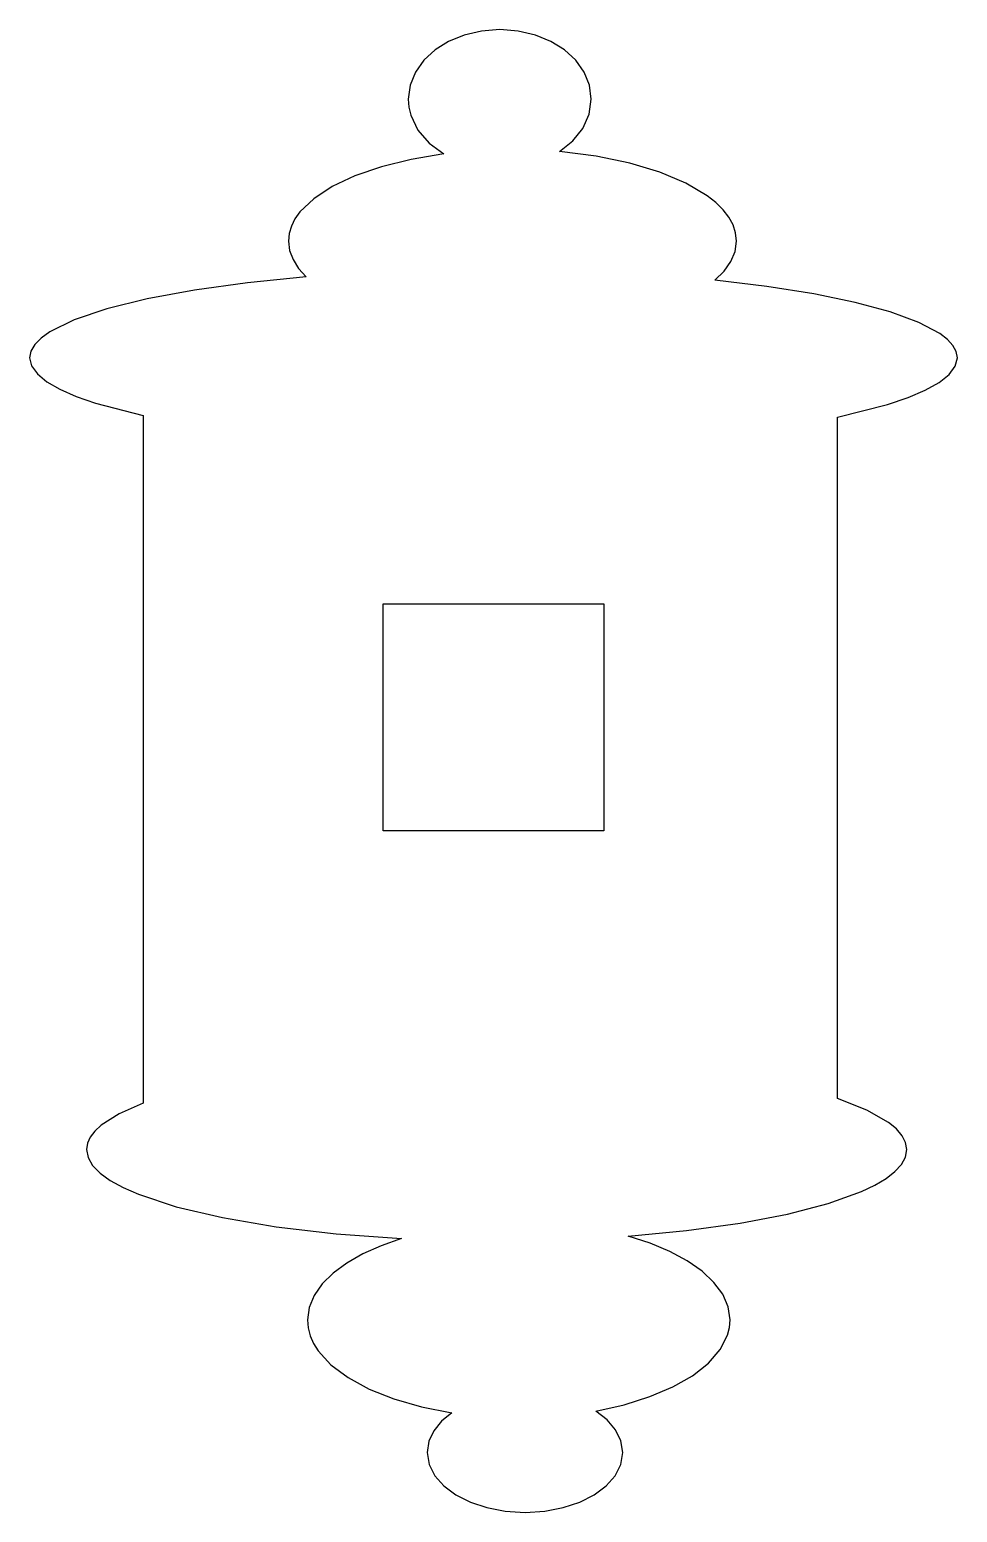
# Model space of a CAD drawing. Extents: x 37 to 156, y 66 to 256.
import ezdxf

# ---------------------------------------------------------------- set-up
doc = ezdxf.new("R2010")
doc.units = 0

msp = doc.modelspace()

# ---------------------------------------------------------------- linework, layer by layer
at = {"layer": 'Layer 1', "color": 4}
for p, q in [((90.625878, 254.097511), (88.895022, 253.015581)), ((92.612347, 254.914295), (90.625878, 254.097511)), ((94.807352, 255.430414), (92.612347, 254.914295)), ((97.163819, 255.610347), (94.807352, 255.430414)), ((99.520286, 255.430414), (97.163819, 255.610347)), ((97.163819, 255.610347), (97.163819, 255.610347)), ((101.715292, 254.914295), (99.520286, 255.430414)), ((103.701761, 254.097511), (101.715292, 254.914295)), ((105.432617, 253.015581), (103.701761, 254.097511)), ((88.895022, 253.015581), (87.466854, 251.704025)), ((106.860785, 251.704025), (105.432617, 253.015581)), ((86.38845, 250.198364), (85.706886, 248.534117)), ((87.466854, 251.704025), (86.38845, 250.198364)), ((107.939189, 250.198364), (106.860785, 251.704025)), ((108.620753, 248.534117), (107.939189, 250.198364)), ((85.706886, 248.534117), (85.469236, 246.746806)), ((108.858403, 246.746806), (108.620753, 248.534117)), ((85.469236, 246.746806), (85.551051, 245.693699)), ((108.573604, 244.79329), (108.858403, 246.746806)), ((85.551051, 245.693699), (85.790218, 244.676928)), ((85.790218, 244.676928), (86.702954, 242.780677)), ((107.760861, 242.990155), (108.573604, 244.79329)), ((86.702954, 242.780677), (88.13213, 241.114626)), ((106.482652, 241.385241), (107.760861, 242.990155)), ((88.13213, 241.114626), (90.002431, 239.735347)), ((104.801458, 240.026389), (106.482652, 241.385241)), ((85.843368, 239.035654), (82.042638, 238.088435)), ((90.002431, 239.735347), (85.843368, 239.035654)), ((109.480844, 239.440906), (104.801458, 240.026389)), ((113.782021, 238.552849), (109.480844, 239.440906)), ((78.660715, 236.9185), (75.758076, 235.550657)), ((82.042638, 238.088435), (78.660715, 236.9185)), ((117.629258, 237.393039), (113.782021, 238.552849)), ((120.946822, 235.992295), (117.629258, 237.393039)), ((75.758076, 235.550657), (73.395195, 234.009716)), ((123.65898, 234.381438), (120.946822, 235.992295)), ((73.395195, 234.009716), (71.632549, 232.320485)), ((124.764365, 233.506849), (123.65898, 234.381438)), ((125.69, 232.591288), (124.764365, 233.506849)), ((70.995212, 231.428013), (70.530612, 230.507773)), ((71.632549, 232.320485), (70.995212, 231.428013)), ((126.426416, 231.638609), (125.69, 232.591288)), ((126.964149, 230.652665), (126.426416, 231.638609)), ((70.246309, 229.562864), (70.149861, 228.596389)), ((70.530612, 230.507773), (70.246309, 229.562864)), ((127.29373, 229.637307), (126.964149, 230.652665)), ((127.405694, 228.596389), (127.29373, 229.637307)), ((70.149861, 228.596389), (70.300899, 227.390663)), ((70.300899, 227.390663), (70.743718, 226.220804)), ((127.223693, 227.272664), (127.405694, 228.596389)), ((70.743718, 226.220804), (71.462872, 225.09221)), ((125.827814, 224.765425), (126.691051, 225.993367)), ((126.691051, 225.993367), (127.223693, 227.272664)), ((72.442917, 224.010278), (64.947404, 223.25291)), ((71.462872, 225.09221), (72.442917, 224.010278)), ((124.654028, 223.595764), (125.827814, 224.765425)), ((131.282144, 222.79622), (124.654028, 223.595764)), ((58.13774, 222.306494), (52.110566, 221.189331)), ((64.947404, 223.25291), (58.13774, 222.306494)), ((137.277349, 221.842054), (131.282144, 222.79622)), ((142.56233, 220.747779), (137.277349, 221.842054)), ((46.962528, 219.919716), (42.790267, 218.515949)), ((52.110566, 221.189331), (46.962528, 219.919716)), ((147.059773, 219.527907), (142.56233, 220.747779)), ((42.790267, 218.515949), (39.690427, 216.996326)), ((150.692367, 218.196951), (147.059773, 219.527907)), ((153.382797, 216.769425), (150.692367, 218.196951)), ((38.572866, 216.198787), (37.759651, 215.379147)), ((39.690427, 216.996326), (38.572866, 216.198787)), ((154.350541, 216.023982), (153.382797, 216.769425)), ((155.053751, 215.259839), (154.350541, 216.023982)), ((37.262864, 214.539691), (37.094583, 213.682708)), ((37.759651, 215.379147), (37.262864, 214.539691)), ((155.482765, 214.47881), (155.053751, 215.259839)), ((155.627917, 213.682708), (155.482765, 214.47881)), ((37.094583, 213.682708), (37.347459, 212.633443)), ((37.347459, 212.633443), (38.091122, 211.61116)), ((154.572684, 211.551189), (155.360035, 212.602633)), ((155.360035, 212.602633), (155.627917, 213.682708)), ((38.091122, 211.61116), (39.303125, 210.620129)), ((39.303125, 210.620129), (40.96102, 209.66462)), ((151.537349, 209.55298), (153.290308, 210.533072)), ((153.290308, 210.533072), (154.572684, 211.551189)), ((40.96102, 209.66462), (43.042359, 208.748902)), ((43.042359, 208.748902), (45.524695, 207.877245)), ((146.717454, 207.725659), (149.33825, 208.61561)), ((149.33825, 208.61561), (151.537349, 209.55298)), ((45.524695, 207.877245), (51.602569, 206.283194)), ((140.308542, 206.106806), (146.717454, 207.725659)), ((51.602569, 206.283194), (51.602569, 118.415069)), ((140.308542, 118.997153), (140.308542, 206.106806)), ((82.250139, 182.232569), (110.472361, 182.232569)), ((82.250139, 153.207778), (82.250139, 182.232569)), ((82.250139, 182.232569), (82.250139, 182.232569)), ((110.472361, 182.232569), (110.472361, 153.207778)), ((110.472361, 153.207778), (82.250139, 153.207778)), ((51.602569, 118.415069), (48.528613, 117.059798)), ((144.054552, 117.534102), (140.308542, 118.997153)), ((146.839052, 115.948452), (144.054552, 117.534102)), ((46.252258, 115.611676), (45.433544, 114.856821)), ((48.528613, 117.059798), (46.252258, 115.611676)), ((147.84328, 115.115828), (146.839052, 115.948452)), ((44.838664, 114.083584), (44.475763, 113.293574)), ((45.433544, 114.856821), (44.838664, 114.083584)), ((148.574182, 114.259965), (147.84328, 115.115828)), ((149.020778, 113.383333), (148.574182, 114.259965)), ((44.475763, 113.293574), (44.352986, 112.488403)), ((44.352986, 112.488403), (44.551499, 111.463727)), ((148.999615, 111.533058), (149.172083, 112.488403)), ((149.172083, 112.488403), (149.020778, 113.383333)), ((44.551499, 111.463727), (45.136037, 110.463682)), ((45.136037, 110.463682), (46.090105, 109.491951)), ((147.659895, 109.688942), (148.491105, 110.598914)), ((148.491105, 110.598914), (148.999615, 111.533058)), ((46.090105, 109.491951), (47.397204, 108.552214)), ((47.397204, 108.552214), (49.040838, 107.648155)), ((145.082745, 107.953405), (146.519328, 108.806116)), ((146.519328, 108.806116), (147.659895, 109.688942)), ((49.040838, 107.648155), (51.004507, 106.783456)), ((51.004507, 106.783456), (55.825965, 105.186865)), ((139.130326, 105.605688), (143.363489, 107.133782)), ((143.363489, 107.133782), (145.082745, 107.953405)), ((55.825965, 105.186865), (61.729599, 103.791898)), ((127.858973, 103.077313), (133.926575, 104.245607)), ((133.926575, 104.245607), (139.130326, 105.605688)), ((61.729599, 103.791898), (68.583428, 102.628014)), ((68.583428, 102.628014), (76.255471, 101.724668)), ((121.034258, 102.124579), (127.858973, 103.077313)), ((76.255471, 101.724668), (84.61375, 101.111319)), ((84.61375, 101.111319), (82.012596, 100.19921)), ((113.559167, 101.411181), (121.034258, 102.124579)), ((116.363398, 100.508786), (113.559167, 101.411181)), ((118.8934, 99.453644), (116.363398, 100.508786)), ((79.670711, 99.151638), (77.615079, 97.980955)), ((82.012596, 100.19921), (79.670711, 99.151638)), ((121.118455, 98.260007), (118.8934, 99.453644)), ((75.872686, 96.699513), (74.470517, 95.319664)), ((77.615079, 97.980955), (75.872686, 96.699513)), ((123.007841, 96.942125), (121.118455, 98.260007)), ((124.530839, 95.514251), (123.007841, 96.942125)), ((74.470517, 95.319664), (73.435558, 93.85376)), ((125.656729, 93.990637), (124.530839, 95.514251)), ((73.435558, 93.85376), (72.794793, 92.314153)), ((126.354792, 92.385534), (125.656729, 93.990637)), ((72.794793, 92.314153), (72.575208, 90.713194)), ((126.594306, 90.713194), (126.354792, 92.385534)), ((72.575208, 90.713194), (72.66467, 89.688687)), ((72.66467, 89.688687), (72.928428, 88.687089)), ((126.268826, 88.766926), (126.511915, 89.729604)), ((126.511915, 89.729604), (126.594306, 90.713194)), ((72.928428, 88.687089), (73.359539, 87.711597)), ((73.359539, 87.711597), (73.951061, 86.765405)), ((125.325059, 86.915637), (126.268826, 88.766926)), ((73.951061, 86.765405), (75.587567, 84.973708)), ((123.812011, 85.181989), (125.325059, 86.915637)), ((75.587567, 84.973708), (77.782407, 83.337565)), ((119.274108, 82.158265), (121.778692, 83.588645)), ((121.778692, 83.588645), (123.812011, 85.181989)), ((77.782407, 83.337565), (80.48004, 81.882542)), ((80.48004, 81.882542), (83.624927, 80.634206)), ((116.347268, 80.913511), (119.274108, 82.158265)), ((83.624927, 80.634206), (87.161529, 79.618123)), ((87.161529, 79.618123), (91.034306, 78.859861)), ((109.422847, 79.071528), (113.047178, 79.877045)), ((113.047178, 79.877045), (116.347268, 80.913511)), ((89.71918, 77.769791), (88.731517, 76.543525)), ((91.034306, 78.859861), (89.71918, 77.769791)), ((110.869864, 77.953206), (109.422847, 79.071528)), ((111.96071, 76.679961), (110.869864, 77.953206)), ((88.731517, 76.543525), (88.110317, 75.205427)), ((112.649136, 75.279583), (111.96071, 76.679961)), ((88.110317, 75.205427), (87.894583, 73.779861)), ((112.888889, 73.779861), (112.649136, 75.279583)), ((87.894583, 73.779861), (88.148453, 72.236256)), ((88.148453, 72.236256), (88.876574, 70.798907)), ((111.906898, 70.798907), (112.63502, 72.236256)), ((112.63502, 72.236256), (112.888889, 73.779861)), ((88.876574, 70.798907), (90.028718, 69.498499)), ((110.754755, 69.498499), (111.906898, 70.798907)), ((90.028718, 69.498499), (91.554654, 68.365718)), ((91.554654, 68.365718), (93.404154, 67.43125)), ((107.379318, 67.43125), (109.228818, 68.365718)), ((109.228818, 68.365718), (110.754755, 69.498499)), ((93.404154, 67.43125), (95.526987, 66.725781)), ((95.526987, 66.725781), (97.872925, 66.279997)), ((102.910548, 66.279997), (105.256485, 66.725781)), ((105.256485, 66.725781), (107.379318, 67.43125)), ((97.872925, 66.279997), (100.391736, 66.124583)), ((100.391736, 66.124583), (102.910548, 66.279997))]:
    msp.add_line(p, q, dxfattribs=at)

doc.saveas('drawing.dxf')
